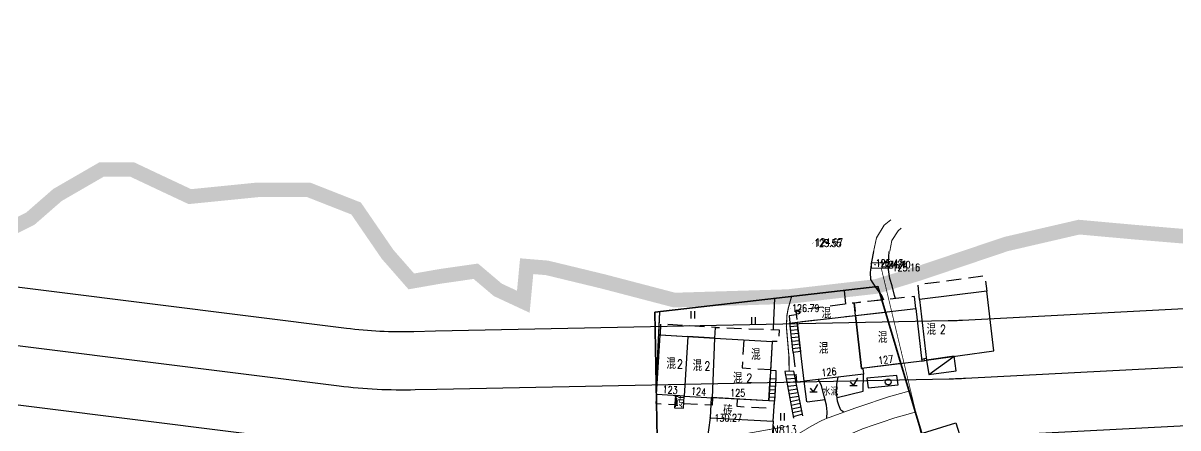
# Model space of a CAD drawing. Extents: x 529262 to 576451, y 2694391 to 2717535.
# Drawn here: x 566663.7 to 566821.5, y 2710681.3 to 2710736.6 of the extents above; entities that cross this region are included whole.
import ezdxf
from ezdxf.enums import TextEntityAlignment as Align
from ezdxf.xclip import XClip

# ---------------------------------------------------------------- set-up
doc = ezdxf.new("R2010")
doc.units = 0
doc.header["$XCLIPFRAME"] = 0
for name, pattern in [('ACAD_ISO12W100', [22, 12, -3, 0.5, -3, 0.5, -3]), ('X3', [5, 4, -1]), ('X5', [3, 2, -1])]:
    doc.linetypes.add(name, pattern=pattern)
for name, color, linetype in [('DLSS', 4, 'Continuous'), ('DMTZ', 8, 'Continuous'), ('GCD', 8, 'Continuous'), ('JMD', 8, 'Continuous'), ('KZD', 8, 'Continuous'), ('PP-COM', 7, 'Continuous'), ('RD-中线', 40, 'Continuous'), ('RD-红线', 7, 'Continuous'), ('ZBTZ', 8, 'Continuous'), ('ZJ', 7, 'Continuous'), ('河流', 4, 'Continuous')]:
    doc.layers.add(name, color=color, linetype=linetype)
doc.layers.add('SXSS', color=5, linetype='Continuous', lineweight=0)
doc.layers.add('控制界线1', color=30, linetype='ACAD_ISO12W100', lineweight=35)
doc.styles.add('HZ', font='rs.shx', dxfattribs={"width": 0.8, "bigfont": 'hztxt.shx'})
doc.styles.add('romanc', font='romanc.shx', dxfattribs={"width": 0.8})
doc.linetypes.add('10421', pattern='A,2,[150,AAA.SHX,S=0.5,R=0,X=0,Y=0.5],1e-11', length=2)
doc.linetypes.add('10422', pattern='A,0.75,[150,AAA.SHX,S=0.5,R=0,X=0,Y=0.5],1.5,[177,AAA.SHX,S=1,R=0,X=0,Y=0.4],0.75', length=3)
doc.linetypes.add('1161', pattern='A,0,[149,AAA.SHX,S=0.15,R=0,X=0,Y=0],-1.6', length=1.6)

# ---------------------------------------------------------------- blocks, each defined once
blk = doc.blocks.new('A$C19FD0107')
at = {"layer": 'RD-中线', "color": 8, "linetype": 'Continuous'}
blk.add_lwpolyline([(-3938.91, 16280.78), (-4006.14, 16292.01, 0.022258), (-4012.33, 16292.76), (-4122.09, 16301.18, 0.032174), (-4131.09, 16301.29), (-4205.5, 16297.41, -0.007977), (-4207.73, 16297.32), (-4277.75, 16295.91), (-4280.7, 16295.84, -0.037227), (-4291.09, 16296.36), (-4372.08, 16306.53, 0.007853), (-4374.27, 16306.77), (-4486.25, 16317.26, -0.008137), (-4488.51, 16317.51), (-4529.54, 16322.71, -0.015991), (-4533.96, 16323.42), (-4709.18, 16357.11, -0.012869), (-4712.7, 16357.88), (-4759.16, 16369.32, -0.012869), (-4762.63, 16370.27), (-4892.31, 16409.38, -0.017764)], format="xyb", dxfattribs=at)
at = {"layer": 'RD-中线', "color": 8, "linetype": 'Continuous', "flags": 128}
for points in [[(-4490.73, 14139.44, 0), (-4490.29, 14139.42)], [(-3818.25, 14086.17, 0), (-3817.74, 14086.17)]]:
    blk.add_lwpolyline(points, format="xyb", dxfattribs=at)
at = {"layer": 'RD-红线', "color": 8, "linetype": 'Continuous', "flags": 128}
for points in [[(-4578.11, 16340.05), (-4532.45, 16331.27, 0.015991), (-4528.54, 16330.65), (-4487.51, 16325.45, 0.008137), (-4485.5, 16325.23), (-4373.52, 16314.73, -0.007853), (-4371.09, 16314.47), (-4290.09, 16304.3, 0.037227), (-4280.89, 16303.84), (-4277.93, 16303.91), (-4207.89, 16305.32, 0.007977), (-4205.92, 16305.39), (-4131.5, 16309.28, -0.032174), (-4121.48, 16309.15), (-4011.72, 16300.74, -0.022258), (-4004.83, 16299.9), (-3937.59, 16288.67, -0.043554)], [(-4581.1, 16324.33), (-4535.47, 16315.56, 0.015991), (-4530.55, 16314.78), (-4489.52, 16309.58, 0.008137), (-4486.99, 16309.3), (-4375.02, 16298.8, -0.007853), (-4373.08, 16298.59), (-4292.09, 16288.42, 0.037227), (-4280.5, 16287.84), (-4277.57, 16287.91), (-4207.57, 16289.33, 0.007977), (-4205.08, 16289.42), (-4130.67, 16293.3, -0.032174), (-4122.7, 16293.2), (-4012.94, 16284.79, -0.022258), (-4007.46, 16284.12), (-3940.23, 16272.89, -0.043554)]]:
    blk.add_lwpolyline(points, format="xyb", dxfattribs=at)
at = {"layer": '河流', "color": 8, "const_width": 2, "elevation": 145.93}
blk.add_lwpolyline([(-4171.24, 16316.48), (-4182.36, 16317.41), (-4190.01, 16318.1), (-4199.98, 16315.79), (-4211.68, 16311.84), (-4217.71, 16309.99), (-4229.76, 16308.6), (-4245.29, 16308.13), (-4255.03, 16310.68), (-4262.68, 16312.53), (-4265.46, 16312.76), (-4265.92, 16307.9), (-4269.4, 16309.52), (-4272.41, 16312.07), (-4277.28, 16311.37), (-4281.22, 16310.68), (-4284.47, 16314.39), (-4288.76, 16320.65), (-4295.25, 16323.2), (-4302.2, 16323.2), (-4311.47, 16322.27), (-4315.41, 16324.12), (-4319.35, 16325.98), (-4323.53, 16325.98), (-4329.55, 16322.5), (-4333.26, 16319.26), (-4336.04, 16317.87)], dxfattribs=at)
at = {"layer": '河流', "color": 8, "const_width": 2}
blk.add_lwpolyline([(-4171.24, 16316.48), (-4182.36, 16317.41), (-4190.01, 16318.1), (-4199.98, 16315.79), (-4211.68, 16311.84), (-4217.71, 16309.99), (-4229.76, 16308.6), (-4245.29, 16308.13), (-4255.03, 16310.68), (-4262.68, 16312.53), (-4265.46, 16312.76), (-4265.92, 16307.9), (-4269.4, 16309.52), (-4272.41, 16312.07), (-4277.28, 16311.37), (-4281.22, 16310.68), (-4284.47, 16314.39), (-4288.76, 16320.65), (-4295.25, 16323.2), (-4302.2, 16323.2), (-4311.47, 16322.27), (-4315.41, 16324.12), (-4319.35, 16325.98), (-4323.53, 16325.98), (-4329.55, 16322.5), (-4333.26, 16319.26), (-4336.04, 16317.87)], dxfattribs=at)
blk = doc.blocks.new('GC200')
at = {"linetype": 'Continuous', "const_width": 0.2, "flags": 128}
blk.add_lwpolyline([(-0.1, 0, 1), (0.1, 0, 1)], format="xyb", close=True, dxfattribs=at)
blk = doc.blocks.new('gc121')
at = {"color": 8}
for p, q in [((-0.5, -1), (-0.5, 1)), ((0.5, -1), (0.5, 1))]:
    blk.add_line(p, q, dxfattribs=at)
blk = doc.blocks.new('gc123')
at = {"color": 8}
for p, q in [((-1, 0), (1, 0)), ((0, 0), (-0.8, 1)), ((0, 0), (1.2, 2))]:
    blk.add_line(p, q, dxfattribs=at)
blk = doc.blocks.new('gc122')
at = {"color": 8}
blk.add_circle((0, 0), 0.8, dxfattribs=at)
blk = doc.blocks.new('gc170')
at = {"color": 8, "linetype": 'Continuous'}
blk.add_circle((0, 0), 0.5, dxfattribs=at)

msp = doc.modelspace()

# ---------------------------------------------------------------- linework, layer by layer
at = {"layer": 'DLSS', "linetype": 'X3', "const_width": 0.15, "elevation": 119.582, "flags": 128}
msp.add_lwpolyline([(566768.735, 2710699.211), (566768.621, 2710698.892), (566768.258, 2710697.585), (566768.088, 2710696.665), (566768.006, 2710695.132), (566768.359, 2710691.007), (566768.379, 2710688.982)], dxfattribs=at)
at = {"layer": 'DLSS', "linetype": 'Continuous', "const_width": 0.1, "elevation": 134.868, "flags": 128}
for points in [[(566784.78, 2710686.292), (566781.92, 2710685.494), (566777.216, 2710683.903), (566773.467, 2710682.539), (566772.686, 2710682.195), (566771.243, 2710681.406), (566769.856, 2710680.561), (566768.124, 2710679.655), (566767.021, 2710679.242), (566766.03, 2710679.009)], [(566785.639, 2710683.417), (566782.804, 2710682.626), (566778.52, 2710681.172), (566775.183, 2710679.74), (566773.276, 2710678.76), (566770.228, 2710677.016), (566768.447, 2710676.119), (566766.6, 2710675.495), (566764.828, 2710675.078)]]:
    msp.add_lwpolyline(points, dxfattribs=at)
at = {"layer": 'DLSS', "linetype": 'Continuous', "const_width": 0.1, "flags": 128}
msp.add_lwpolyline([(566750.369, 2710679.01), (566750.852, 2710680.441), (566755.767, 2710680.041), (566762.783, 2710680.522), (566767.882, 2710681.433)], dxfattribs=at)
at = {"layer": 'DMTZ', "linetype": '10422', "flags": 128}
for points, elevation in [([(566779.894, 2710705.355), (566779.633, 2710703.97), (566779.44, 2710702.502), (566779.518, 2710701.552), (566780.213, 2710700.415), (566781.063, 2710699.333), (566781.29, 2710698.758)], 125.209), ([(566782.891, 2710698.93), (566782.774, 2710699.34), (566782.454, 2710700.679), (566782.138, 2710701.691), (566781.895, 2710703.188), (566782.043, 2710705.375)], 125.064), ([(566780.147, 2710700.523), (566780.213, 2710700.415), (566780.775, 2710699.7)], 125.209)]:
    msp.add_lwpolyline(points, dxfattribs=dict(at, elevation=elevation))
at = {"layer": 'DMTZ', "linetype": '10421', "elevation": 126.672, "flags": 128}
msp.add_lwpolyline([(566766.391, 2710698.941), (566766.261, 2710695.976), (566766.181, 2710694.69)], dxfattribs=at)
at = {"layer": 'DMTZ', "linetype": '10422', "flags": 128}
for points in [[(566750.697, 2710697.136), (566750.543, 2710694.077), (566750.75, 2710693.983)], [(566750.75, 2710693.983), (566758.254, 2710693.537), (566766.079, 2710693.069), (566765.859, 2710689.139), (566766.566, 2710689.1), (566766.566, 2710688.071), (566766.403, 2710685.198)], [(566770.816, 2710684.809), (566770.433, 2710687.666)]]:
    msp.add_lwpolyline(points, dxfattribs=at)
at = {"layer": 'JMD', "linetype": 'Continuous'}
for p, q in [((566768.941, 2710691.577), (566768.483, 2710695.605)), ((566769.473, 2710695.663), (566768.489, 2710695.551)), ((566769.467, 2710695.717), (566769.95, 2710691.692)), ((566769.533, 2710695.167), (566768.546, 2710695.054)), ((566769.592, 2710694.67), (566768.602, 2710694.558)), ((566769.652, 2710694.174), (566768.659, 2710694.061)), ((566769.711, 2710693.677), (566768.715, 2710693.564)), ((566769.771, 2710693.181), (566768.772, 2710693.067)), ((566769.831, 2710692.684), (566768.828, 2710692.57)), ((566769.89, 2710692.188), (566768.885, 2710692.074)), ((566769.95, 2710691.692), (566768.941, 2710691.577)), ((566786.888, 2710690.483), (566786.836, 2710690.728)), ((566787.466, 2710688.562), (566790.94, 2710691.063)), ((566765.627, 2710684.965), (566765.802, 2710688.114)), ((566766.557, 2710687.919), (566765.794, 2710687.962)), ((566766.566, 2710688.071), (566766.388, 2710684.924)), ((566769.038, 2710689.006), (566767.811, 2710688.962)), ((566767.811, 2710688.962), (566768.985, 2710682.58)), ((566769.134, 2710688.515), (566767.905, 2710688.447)), ((566769.231, 2710688.025), (566768, 2710687.932)), ((566769.328, 2710687.534), (566768.095, 2710687.417)), ((566770.237, 2710682.927), (566769.038, 2710689.006)), ((566766.444, 2710685.922), (566765.682, 2710685.964)), ((566766.472, 2710686.421), (566765.71, 2710686.463)), ((566766.501, 2710686.921), (566765.738, 2710686.963)), ((566766.529, 2710687.42), (566765.766, 2710687.462)), ((566769.425, 2710687.044), (566768.19, 2710686.902)), ((566769.522, 2710686.553), (566768.285, 2710686.387)), ((566769.618, 2710686.063), (566768.379, 2710685.872)), ((566766.388, 2710684.924), (566765.627, 2710684.965)), ((566766.416, 2710685.423), (566765.655, 2710685.464)), ((566769.715, 2710685.572), (566768.474, 2710685.357)), ((566769.812, 2710685.082), (566768.569, 2710684.842)), ((566769.909, 2710684.591), (566768.664, 2710684.327)), ((566770.005, 2710684.101), (566768.759, 2710683.812)), ((566770.102, 2710683.61), (566768.853, 2710683.297)), ((566770.199, 2710683.119), (566768.948, 2710682.782))]:
    msp.add_line(p, q, dxfattribs=at)
at = {"layer": 'JMD', "linetype": 'X5', "flags": 128}
for points, elevation in [([(566786.206, 2710698.792), (566786.009, 2710700.861), (566795.123, 2710702.061), (566795.409, 2710699.969)], 127.817), ([(566785.675, 2710697.561), (566785.487, 2710699.21), (566777.262, 2710698.324), (566777.452, 2710696.624)], 130.931), ([(566781.064, 2710698.734), (566777.262, 2710698.324), (566777.452, 2710696.624)], 130.931), ([(566758.254, 2710693.537), (566758.344, 2710694.989), (566750.831, 2710695.454), (566750.75, 2710693.983)], 133.152), ([(566769.349, 2710696.694), (566768.373, 2710696.576), (566768.483, 2710695.605)], 126.783), ([(566758.254, 2710693.537), (566758.344, 2710694.989), (566767.043, 2710694.657), (566766.956, 2710693.048), (566766.079, 2710693.069)], 133.152), ([(566762.183, 2710693.302), (566761.974, 2710689.45), (566765.865, 2710689.239)], 132.377), ([(566750.266, 2710685.837), (566750.179, 2710684.573), (566753.008, 2710684.441), (566753.081, 2710685.67)], 133.152), ([(566757.929, 2710685.382), (566757.88, 2710684.385), (566754, 2710684.529), (566754.064, 2710685.612)], 131.917)]:
    msp.add_lwpolyline(points, dxfattribs=dict(at, elevation=elevation))
at = {"layer": 'JMD', "linetype": 'Continuous', "flags": 128}
for points, elevation in [([(566787.153, 2710690.539), (566796.355, 2710691.812), (566795.409, 2710699.969), (566786.206, 2710698.792)], 132.14), ([(566777.452, 2710696.624), (566785.675, 2710697.561), (566786.491, 2710690.4), (566778.266, 2710689.371)], 130.931), ([(566778.534, 2710688.587), (566770.433, 2710687.666), (566769.467, 2710695.717), (566777.452, 2710696.624), (566778.266, 2710689.371), (566778.433, 2710689.392)], 131.165), ([(566754.545, 2710693.757), (566754.061, 2710685.612), (566750.266, 2710685.837), (566750.75, 2710693.983)], 133.152), ([(566754.064, 2710685.612), (566757.929, 2710685.382), (566758.254, 2710693.537), (566754.545, 2710693.757)], 131.917), ([(566758.254, 2710693.537), (566766.079, 2710693.069), (566765.627, 2710684.965), (566757.929, 2710685.382)], 132.377), ([(566787.153, 2710690.539), (566787.466, 2710688.562), (566791.217, 2710689.063), (566790.94, 2710691.063)], 132.14), ([(566757.742, 2710685.393), (566757.577, 2710682.618), (566766.194, 2710682.194), (566766.388, 2710684.924)], 131.917)]:
    msp.add_lwpolyline(points, close=True, dxfattribs=dict(at, elevation=elevation))
for points in [[(566750.697, 2710697.136), (566750.217, 2710687.602)], [(566786.462, 2710690.65), (566787.124, 2710690.788)], [(566786.491, 2710690.4), (566787.153, 2710690.539)]]:
    msp.add_lwpolyline(points, dxfattribs=at)
at = {"layer": 'JMD', "linetype": 'X5', "elevation": 131.165, "flags": 128}
msp.add_lwpolyline([(566777.452, 2710696.624), (566777.262, 2710698.324), (566769.277, 2710697.289), (566769.467, 2710695.717)], close=True, dxfattribs=at)
at = {"layer": 'JMD', "linetype": 'Continuous', "elevation": 130.931, "flags": 128}
msp.add_lwpolyline([(566783.659, 2710690.046), (566778.266, 2710689.371), (566777.452, 2710696.624), (566781.554, 2710697.091)], dxfattribs=at)
at = {"layer": 'JMD', "linetype": 'X5', "flags": 128}
for points in [[(566768.941, 2710691.577), (566769.399, 2710687.549), (566770.433, 2710687.666)], [(566765.859, 2710689.139), (566766.566, 2710689.1), (566766.566, 2710688.071)], [(566761.278, 2710685.201), (566761.225, 2710684.216), (566766.332, 2710683.928), (566766.388, 2710684.924), (566765.627, 2710684.965)]]:
    msp.add_lwpolyline(points, dxfattribs=at)
at = {"layer": 'JMD', "linetype": 'Continuous', "flags": 128}
for points in [[(566752.84, 2710685.685), (566752.741, 2710684.021), (566753.963, 2710683.957), (566754.061, 2710685.612)], [(566787.31, 2710678.018), (566786.024, 2710680.369), (566791.154, 2710681.96), (566791.939, 2710679.49), (566789.407, 2710678.685), (566789.407, 2710678.685)]]:
    msp.add_lwpolyline(points, close=True, dxfattribs=at)
at = {"layer": 'SXSS', "color": 8, "linetype": 'Continuous', "flags": 128}
for points in [[(566779.918, 2710705.325), (566780.31, 2710707.234), (566781.375, 2710708.969), (566782.268, 2710709.706)], [(566782.147, 2710705.428), (566782.414, 2710706.861), (566783.278, 2710708.193), (566783.693, 2710708.563)]]:
    msp.add_lwpolyline(points, dxfattribs=at)
msp.add_lwpolyline([(566779.633, 2710703.807), (566781.913, 2710703.807), (566781.913, 2710703.095), (566779.633, 2710703.095)], close=True, dxfattribs=at)
at = {"layer": 'SXSS', "color": 8, "linetype": 'Continuous', "const_width": 0.1, "flags": 128}
msp.add_lwpolyline([(566782.817, 2710574.329), (566783.588, 2710578.228), (566778.912, 2710580.013), (566778.4, 2710584.751), (566779.562, 2710595.677), (566780.287, 2710602.686), (566781.237, 2710620.832), (566785.311, 2710638.586), (566786.22, 2710641.35), (566774.244, 2710663.208), (566775.522, 2710663.987), (566788.928, 2710669.838), (566780.964, 2710703.107)], dxfattribs=at)
at = {"layer": 'ZBTZ', "linetype": '1161', "flags": 128}
for points in [[(566775.917, 2710700.037), (566776.097, 2710698.184)], [(566773.53, 2710682.573), (566773.594, 2710683.438), (566773.505, 2710684.349), (566773.186, 2710685.607), (566772.817, 2710687.009), (566772.381, 2710687.888)], [(566775.849, 2710683.41), (566775.424, 2710683.695), (566775.164, 2710684.357), (566775.01, 2710684.894), (566774.844, 2710686.164), (566774.895, 2710687.222), (566775.076, 2710688.194)], [(566774.941, 2710685.417), (566778.512, 2710686.261), (566778.534, 2710688.587)], [(566770.866, 2710684.809), (566773.299, 2710685.16)], [(566757.577, 2710682.618), (566757.152, 2710679.362)], [(566766.194, 2710682.194), (566766.03, 2710679.009)]]:
    msp.add_lwpolyline(points, dxfattribs=at)
msp.add_lwpolyline([(566778.995, 2710688.052), (566779.16, 2710686.74), (566783.264, 2710687.146), (566783.086, 2710688.443)], close=True, dxfattribs=at)
at = {"layer": '控制界线1', "color": 252, "linetype": 'Continuous', "flags": 128}
msp.add_lwpolyline([(566666.212, 2710451.667), (566771.478, 2710431.668), (566787.229, 2710481.673), (566788.839, 2710529.754), (566794.736, 2710568.087), (566802.018, 2710609.343), (566796.855, 2710645.871), (566780.516, 2710700.566), (566750.049, 2710697.062), (566750.484, 2710672.489), (566761.228, 2710639.162), (566763.637, 2710610.857), (566758.921, 2710581.794), (566758.809, 2710551.97), (566748.12, 2710480.43), (566666.679, 2710496.491)], close=True, dxfattribs=at)
msp.add_lwpolyline([(566666.212, 2710451.667), (566771.478, 2710431.668), (566787.229, 2710481.673), (566788.839, 2710529.754), (566794.736, 2710568.087), (566802.018, 2710609.343), (566796.855, 2710645.871), (566780.516, 2710700.566), (566750.049, 2710697.062), (566750.484, 2710672.489), (566761.228, 2710639.162), (566763.637, 2710610.857), (566758.921, 2710581.794), (566758.809, 2710551.97), (566748.12, 2710480.43), (566666.679, 2710496.491)], close=True, dxfattribs=at)
msp.add_lwpolyline([(566666.212, 2710451.667), (566771.478, 2710431.668), (566787.229, 2710481.673), (566788.839, 2710529.754), (566794.736, 2710568.087), (566802.018, 2710609.343), (566796.855, 2710645.871), (566780.516, 2710700.566), (566750.049, 2710697.062), (566750.484, 2710672.489), (566761.228, 2710639.162), (566763.637, 2710610.857), (566758.921, 2710581.794), (566758.809, 2710551.97), (566748.12, 2710480.43), (566666.679, 2710496.491)], close=True, dxfattribs=at)

# ---------------------------------------------------------------- block references
at = {"layer": 'GCD', "linetype": 'Continuous'}
ref = msp.add_blockref('GC200', (566771.544, 2710706.5, 125.548), dxfattribs=dict(at, xscale=0.1999999999534339, yscale=0.1999999999534339, zscale=0.1999999999534339))
ref.add_attrib('height', '125.55', dxfattribs={"linetype": 'Continuous', "height": 1, "style": 'HZ', "width": 0.8}).set_placement((566771.784, 2710706.5, 125.548), align=Align.MIDDLE_LEFT)
ref = msp.add_blockref('GC200', (566771.713, 2710706.642, 124.67), dxfattribs=dict(at, xscale=0.1999999999534339, yscale=0.1999999999534339, zscale=0.1999999999534339))
ref.add_attrib('height', '124.67', dxfattribs={"linetype": 'Continuous', "height": 1, "style": 'HZ', "width": 0.8}).set_placement((566771.953, 2710706.642, 124.67), align=Align.MIDDLE_LEFT)
at = {"layer": 'GCD', "color": 3, "linetype": 'Continuous'}
ref = msp.add_blockref('GC200', (566779.597, 2710703.768, 125.427), dxfattribs=dict(at, xscale=0.5, yscale=0.5, zscale=0.5))
ref.add_attrib('height', '125.43', dxfattribs={"linetype": 'Continuous', "height": 1, "style": 'HZ', "width": 0.8}).set_placement((566780.197, 2710703.768, 125.427), align=Align.MIDDLE_LEFT)
ref = msp.add_blockref('GC200', (566780.122, 2710703.58, 124.205), dxfattribs=dict(at, xscale=0.5, yscale=0.5, zscale=0.5))
ref.add_attrib('height', '124.21', dxfattribs={"linetype": 'Continuous', "height": 1, "style": 'HZ', "width": 0.8}).set_placement((566780.722, 2710703.58, 124.205), align=Align.MIDDLE_LEFT)
ref = msp.add_blockref('GC200', (566780.611, 2710703.573, 124.104), dxfattribs=dict(at, xscale=0.5, yscale=0.5, zscale=0.5))
ref.add_attrib('height', '124.10', dxfattribs={"linetype": 'Continuous', "height": 1, "style": 'HZ', "width": 0.8}).set_placement((566781.211, 2710703.573, 124.104), align=Align.MIDDLE_LEFT)
at = {"layer": 'GCD', "linetype": 'Continuous'}
ref = msp.add_blockref('GC200', (566781.895, 2710703.188, 125.158), dxfattribs=dict(at, xscale=0.5, yscale=0.5))
ref.add_attrib('height', '125.16', dxfattribs={"linetype": 'Continuous', "height": 1, "style": 'HZ', "width": 0.8}).set_placement((566782.495, 2710703.188, 125.158), align=Align.MIDDLE_LEFT)
ref = msp.add_blockref('GC200', (566768.529, 2710697.616, 126.791), dxfattribs=dict(at, xscale=0.1999999999534339, yscale=0.1999999999534339, zscale=0.1999999999534339))
ref.add_attrib('height', '126.79', dxfattribs={"linetype": 'Continuous', "height": 1, "style": 'HZ', "width": 0.8}).set_placement((566768.769, 2710697.616, 126.791), align=Align.MIDDLE_LEFT)
ref = msp.add_blockref('GC200', (566757.577, 2710682.618, 130.266), dxfattribs=dict(at, xscale=0.5, yscale=0.5, zscale=0.5))
ref.add_attrib('height', '130.27', dxfattribs={"linetype": 'Continuous', "height": 1, "style": 'HZ', "width": 0.8}).set_placement((566758.177, 2710682.618, 130.266), align=Align.MIDDLE_LEFT)
at = {"layer": 'JMD', "linetype": 'Continuous', "xscale": 0.5, "yscale": 0.5, "zscale": 0.5}
msp.add_blockref('gc170', (566769.583, 2710697.051), dxfattribs=at)
at = {"layer": 'PP-COM'}
ref = msp.add_blockref('A$C19FD0107', (570997.993, 2694390.603), dxfattribs=at)
XClip(ref).set_block_clipping_path([(-9366.4383134884, 14428.6043910822), (-3328.4480743363, 17452.7484863754)])
at = {"layer": 'ZBTZ', "linetype": 'Continuous', "xscale": 0.5, "yscale": 0.5, "zscale": 0.5}
for name, p in [('gc121', (566755.255, 2710696.695)), ('gc121', (566763.551, 2710695.918)), ('gc123', (566777.184, 2710687.044)), ('gc122', (566781.914, 2710687.529)), ('gc123', (566771.702, 2710686.191)), ('gc121', (566767.517, 2710682.772))]:
    msp.add_blockref(name, p, dxfattribs=at)

# ---------------------------------------------------------------- texts
at = {"layer": 'JMD', "linetype": 'Continuous', "style": 'HZ', "width": 0.8}
for s, p in [('混', (566774.123, 2710696.968)), ('混', (566788.473, 2710694.734)), ('混', (566781.827, 2710693.637)), ('混', (566781.827, 2710693.637)), ('混', (566773.75, 2710692.152)), ('混', (566752.932, 2710690.067)), ('混', (566756.517, 2710689.794)), ('混', (566764.498, 2710691.304)), ('混', (566762.029, 2710688.07)), ('砖', (566754.024, 2710684.791)), ('砖', (566760.693, 2710683.647))]:
    msp.add_text(s, height=1.5, dxfattribs=at).set_placement(p, align=Align.MIDDLE_RIGHT)
for p in [(566788.973, 2710694.734), (566753.061, 2710689.986), (566756.815, 2710689.717), (566762.529, 2710688.07)]:
    msp.add_text('2', height=1.2, dxfattribs=at).set_placement(p, align=Align.MIDDLE_LEFT)
at = {"layer": 'KZD', "linetype": 'Continuous', "style": 'romanc', "width": 0.8}
msp.add_text('N813', height=1.2, dxfattribs=at).set_placement((566767.753, 2710680.999), align=Align.MIDDLE)
at = {"layer": 'ZJ', "color": 8, "linetype": 'Continuous', "style": 'HZ', "width": 0.8}
for s, rotation, p in [('127', 6.27454, (566781.578, 2710690.583)), ('126', 6.27454, (566773.821, 2710688.899)), ('123', 356.82326, (566752.139, 2710686.453)), ('124', 355.50735, (566756.019, 2710686.222))]:
    msp.add_text(s, height=1, rotation=rotation, dxfattribs=at).set_placement(p, align=Align.MIDDLE)
for s, p in [('125', (566761.364, 2710686.039)), ('水泥', (566774.033, 2710686.317))]:
    msp.add_text(s, height=1, dxfattribs=at).set_placement(p, align=Align.MIDDLE)

doc.saveas('drawing.dxf')
